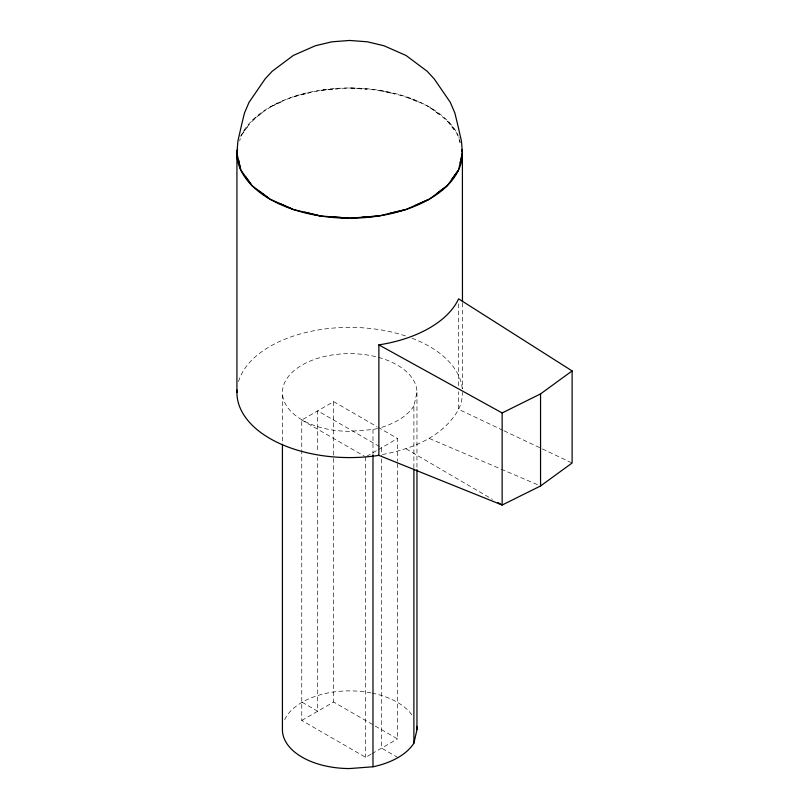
<?xml version="1.0" encoding="UTF-8"?>
<svg xmlns="http://www.w3.org/2000/svg" width="809" height="809" viewBox="0 0 809 809"><rect width="100%" height="100%" fill="white"/><g stroke="black" fill="none" stroke-linecap="round" stroke-linejoin="round"><path stroke-width="0.61" stroke-dasharray="4.04 3.03" d="M239.707 140.928L240.243 138.592M413.895 467.824L413.895 405.936L416.959 392.486A67.268 38.842 0 0 0 349.69 353.644A67.268 38.842 0 0 0 282.422 392.486L282.422 443.008M241.213 135.649L247.352 127.094M252.732 120.035L262.5 112.684M382.424 454.516C411.852 449.056 443.302 436.769 458.612 409.334A112.764 65.104 0 0 0 462.455 392.486M270.853 106.677L283.585 101.034M370.957 754.261L365.638 757.335L301.757 720.455L301.757 420.053L333.652 401.638L376.964 426.646M366.699 456.316L377.328 450.178M378.4 449.571L397.532 438.518L397.532 461.241M301.757 720.455L333.652 702.04L397.532 738.92L397.532 462.505M372.019 753.654L397.532 738.92M294.355 96.483L309.18 92.934M321.618 90.143L337.525 88.939M377.601 428.477A68.3 39.429 0 0 1 372.989 429.549L349.69 431.318A67.268 38.842 0 0 1 282.422 392.486M350.803 88.1L366.71 89.314M379.906 90.487L394.721 94.026M406.947 97.131L419.669 102.773M429.427 438.518L500.043 468.674M501.196 469.169L538.238 484.985M430.085 107.597L439.853 114.949M502.874 430.267L458.612 409.334L458.612 391.758M504.017 430.803L572.115 463.001M378.046 427.263L397.532 438.518M379.421 446.477L317.704 410.851L317.704 452.504M301.757 420.053L364.556 456.306M302.121 702.252L317.704 711.242L317.704 457.55M397.988 757.598L381.585 748.123L381.585 455.295M406.078 448.864L492.438 499.345M447.741 121.168L453.879 129.723M458.713 136.913L459.209 137.641M460.028 142.647C456.933 126.437 442.017 116.041 429.387 107.081C404.884 93.945 377.267 88.626 349.67 88.009C309.705 89.293 262.591 99.082 240.769 136.256A112.764 65.104 0 0 1 348.78 87.989A112.764 65.104 0 0 1 458.127 135.224M459.674 140.058L460.129 142.475M462.455 303.021L462.455 388.704M458.612 303.871L458.612 386.732M416.959 392.486L416.959 468.269M381.585 447.731L381.585 454.041M372.989 429.549L372.989 453.546M365.638 456.933L365.638 757.335M333.652 401.638L333.652 457.176M333.652 458.44L333.652 702.04M238.524 381.565A112.764 65.104 0 0 1 406.078 336.099M412.024 338.223A112.764 65.104 0 0 1 462.283 388.856M413.895 405.936A68.3 39.429 0 0 1 379.856 427.86M284.707 719.656A67.268 38.842 0 0 1 370.694 692.817M371.887 693.05A67.268 38.842 0 0 1 412.499 715.803"/><path stroke-width="1.21" d="M462.404 153.103L458.572 169.951L447.306 185.645L429.387 199.125L406.037 209.47L378.845 215.973L349.67 218.187L320.495 215.973L293.303 209.47L269.953 199.125L252.034 185.645L240.769 169.951L236.936 153.103L237.897 141.09L241.709 124.384L244.48 113.007L249.061 102.308L265.119 78.898L272.208 71.243L293.303 55.467L315.358 45.759L331.902 41.805L349.67 40.45L367.438 41.805L383.982 45.759L406.037 55.467L427.132 71.243L434.221 78.898L450.279 102.308L454.86 113.007L457.631 124.384L461.443 141.09L462.404 153.103L462.455 301.767M282.422 444.262L282.422 729.708A67.268 38.842 0 0 0 349.69 768.55L372.989 766.78A68.3 39.429 0 0 0 413.895 743.168L416.959 729.708L416.959 469.523M237.573 149.26L236.936 151.667L236.926 392.486M458.127 170.557L451.988 179.113M460.169 162.943L462.263 153.75M446.608 186.171L436.84 193.523M378.875 344.877L502.146 412.954L540.554 393.902L572.115 370.927L458.612 298.845A112.764 65.104 0 0 1 378.875 344.877L378.875 455.366L502.146 505.028L540.554 485.976L572.115 463.001L572.115 370.927M428.487 199.53L415.755 205.173M404.985 209.723L390.16 213.273M377.722 216.064L361.815 217.267M348.537 218.106L332.63 216.893M319.444 215.72L304.619 212.18M292.393 209.076L279.671 203.433M269.255 198.609L259.487 191.258M497.828 502.5L502.146 505.028L502.146 412.954M251.599 185.039L245.461 176.483M240.627 169.293L238.534 160.111M461.605 149.594L462.141 151.93M540.554 393.902L540.554 485.976M413.895 469.089L413.895 743.168M372.989 454.81L372.989 766.78M462.242 149.463A112.764 65.104 0 0 1 350.702 218.197A112.764 65.104 0 0 1 236.966 150.676M378.875 455.366A112.764 65.104 0 0 1 236.997 390.069M416.706 726.34A67.268 38.842 0 0 1 416.959 729.708"/></g></svg>
